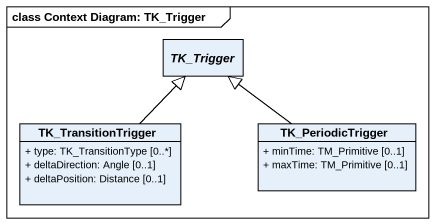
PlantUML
@startuml
mainframe class Context Diagram: TK_Trigger
hide circle
hide empty members
skinparam classAttributeIconSize 0
abstract class TK_Trigger
class TK_TransitionTrigger {
  + type: TK_TransitionType [0..*]
  + deltaDirection: Angle [0..1]
  + deltaPosition: Distance [0..1]
}
class TK_PeriodicTrigger {
  + minTime: TM_Primitive [0..1]
  + maxTime: TM_Primitive [0..1]
}
TK_TransitionTrigger -up-|> TK_Trigger
TK_PeriodicTrigger -up-|> TK_Trigger
@enduml
